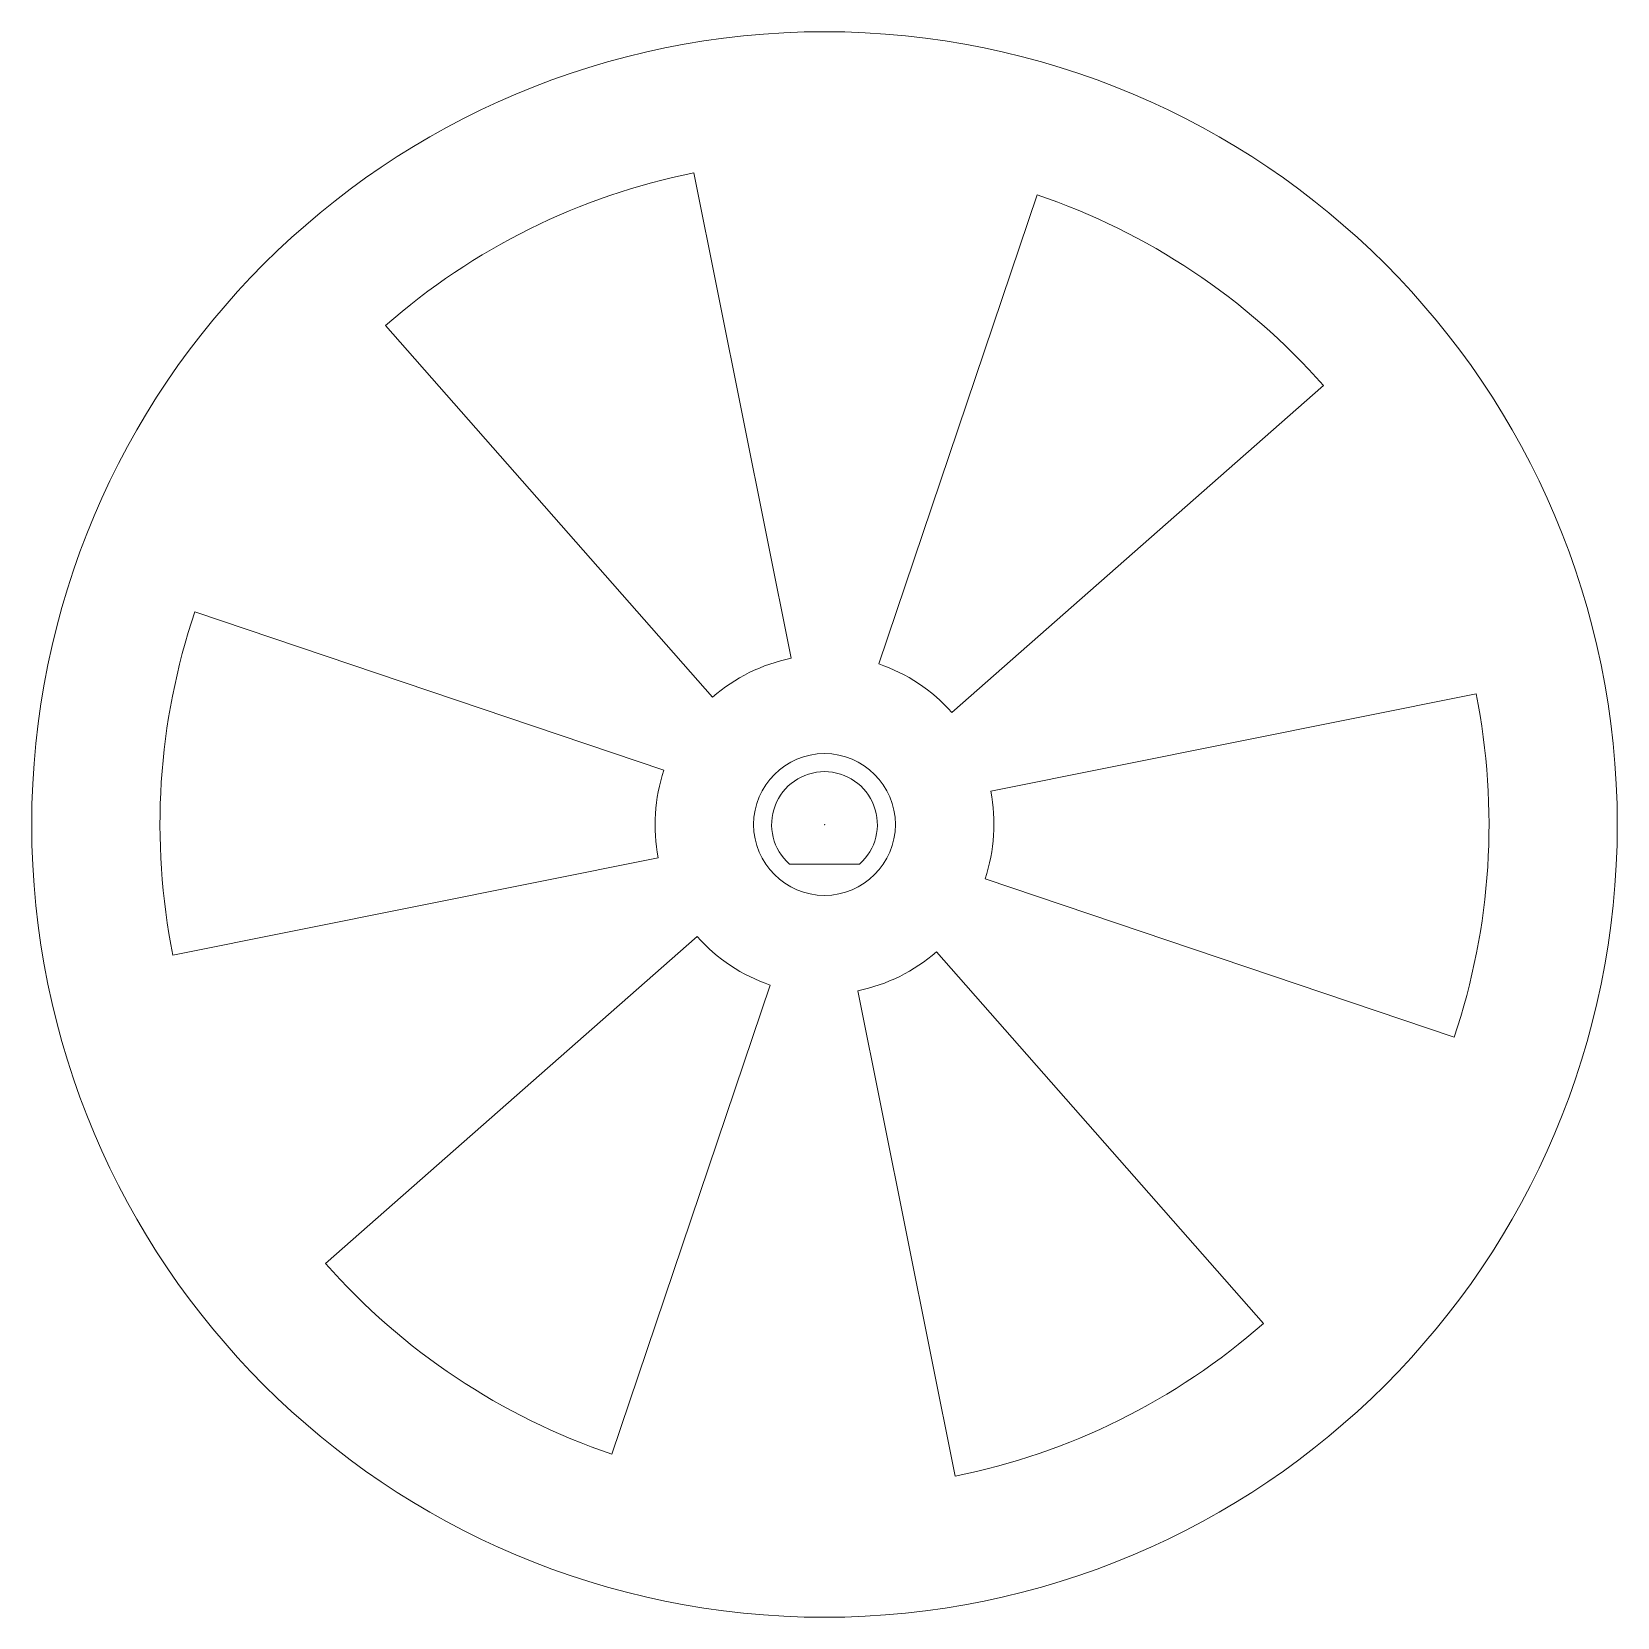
# Model space of a CAD drawing. Header units: millimetres. Extents: x -30 to 30, y -30 to 30.
import ezdxf

# ---------------------------------------------------------------- set-up
doc = ezdxf.new("R2010")
doc.units = ezdxf.units.MM
doc.layers.add('1', color=7, linetype='Continuous', true_color=0xffffff)
doc.layers.add('61', color=7, linetype='Continuous', true_color=0xffffff)

msp = doc.modelspace()

# ---------------------------------------------------------------- linework, layer by layer
at = {"layer": '1', "color": 3, "linetype": 'Continuous', "lineweight": 18}
for p, q in [((-1.260605, 6.288169), (-4.942931, 24.656398)), ((2.052368, 6.076017), (8.047496, 23.824533)), ((-4.235801, 4.815412), (-16.608903, 18.881602)), ((4.815412, 4.235801), (18.881602, 16.608903)), ((-6.076017, 2.052368), (-23.824533, 8.047496)), ((6.288169, 1.260605), (24.656398, 4.942931)), ((-6.288169, -1.260605), (-24.656398, -4.942931)), ((0, -1.5), (-1.322876, -1.5)), ((0, -1.5), (1.322876, -1.5)), ((6.076017, -2.052368), (23.824533, -8.047496)), ((-4.815412, -4.235801), (-18.881602, -16.608903)), ((4.235801, -4.815412), (16.608903, -18.881602)), ((-2.052368, -6.076017), (-8.047496, -23.824533)), ((1.260605, -6.288169), (4.942931, -24.656398))]:
    msp.add_line(p, q, dxfattribs=at)
for radius in [30, 2.683984]:
    msp.add_circle((0, 0), radius, dxfattribs=at)
for radius, start, end in [(25.146979, 101.335963, 131.335963), (25.146979, 41.335963, 71.335963), (25.146979, 161.335963, 191.335963), (6.413283, 101.335963, 131.335963), (6.413283, 41.335963, 71.335963), (25.146979, 341.335963, 11.335963), (6.413283, 161.335963, 191.335963), (2, 311.409622, 228.590378), (6.413283, 341.335963, 11.335963), (6.413283, 221.335963, 251.335963), (6.413283, 281.335963, 311.335963), (25.146979, 221.335963, 251.335963), (25.146979, 281.335963, 311.335963)]:
    msp.add_arc((0, 0), radius, start, end, dxfattribs=at)
at = {"layer": '61', "color": 5, "linetype": 'Continuous', "lineweight": 18}
msp.add_point((0, 0), dxfattribs=at)

doc.saveas('drawing.dxf')
